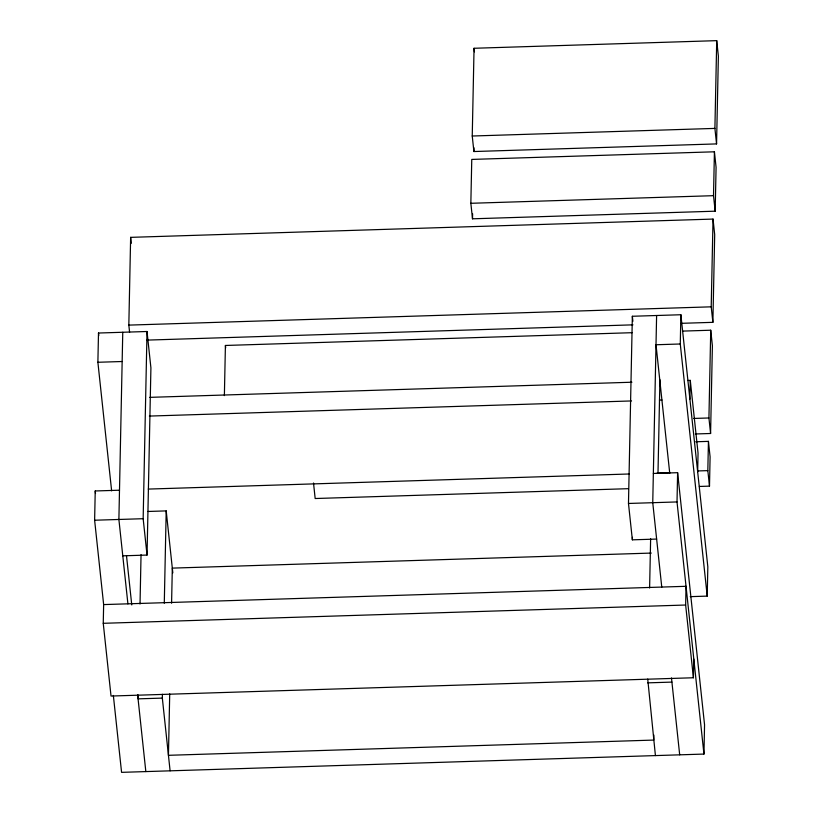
<?xml version="1.0" encoding="UTF-8"?>
<svg xmlns="http://www.w3.org/2000/svg" width="813" height="813" viewBox="0 0 813 813"><rect width="100%" height="100%" fill="white"/><g stroke="black" fill="none" stroke-linecap="round" stroke-linejoin="round"><path stroke-width="1.22" d="M103.658 604.689L94.623 520.229L95.233 490.971L119.501 490.209M111.635 490.859L97.885 362.273L98.495 333.025L147.021 331.501L150.913 367.862L147.041 555.066L122.783 555.828M103.251 623.307L103.647 604.587L686.03 586.305L685.644 605.024L693.418 677.757L111.025 696.04L103.251 623.307L685.644 605.024M122.763 332.263L118.891 519.466L127.915 603.927M129.592 332.273L128.83 325.109L130.639 237.355L713.031 219.073L714.688 234.591L712.879 322.334L681.152 323.33M138.139 695.064L138.068 698.855L162.326 698.103L170.1 770.826M140.029 603.998L141.045 554.669M147.041 555.066L143.159 518.704L147.021 331.501M162.326 698.103L162.407 694.302M164.287 603.236L166.198 510.899L147.996 511.468M169.714 693.885L168.443 755.307L653.764 740.074L653.865 735.064M171.584 603.216L172.315 568.114L651.294 553.074M224.378 395.606L225.414 345.464L632.168 332.69M470.849 203.291L471.764 159.419L714.424 151.797L716.08 167.315L715.176 211.187L472.505 218.809L470.849 203.291L713.509 195.679L715.176 211.187M472.241 136.015L474.05 48.272L716.72 40.65L718.377 56.168L716.558 143.911L473.898 151.533L472.241 136.015L714.901 128.403L716.558 143.911M472.505 218.809L472.617 213.789M473.898 151.533L473.979 147.773M656.63 539.07L632.362 539.832L628.479 503.46L632.351 316.267L680.877 314.743L707.828 566.864L707.219 596.112L690.237 596.651M632.362 539.832L632.423 537.302M655.42 755.592L647.727 679.068M649.607 587.992L650.634 538.663M656.609 315.505L652.748 502.698L661.772 587.169M657.991 473.298L659.922 379.691M113.353 695.45L121.574 772.35L703.956 754.068L677.016 501.936L677.615 472.688L653.347 473.451M707.219 596.112L680.278 343.99L680.877 314.743M689.891 399.112L690.278 380.382L687.747 380.464M693.418 677.757L693.804 659.038M697.666 471.835L698.052 453.115L690.278 380.382M699.353 486.459L709.495 486.133L707.828 470.625L708.438 441.368L695.755 441.774M695.369 433.969L710.582 433.492L708.926 417.973L710.735 330.22L682.859 331.094M712.879 322.334L711.212 306.826L713.031 219.073M713.509 195.679L714.424 151.797M714.901 128.403L716.72 40.65M703.956 754.068L704.556 724.82L677.615 472.688M709.495 486.133L710.095 456.886L708.438 441.368M710.582 433.492L712.391 345.738L710.735 330.22M128.83 325.109L711.212 306.826M146.98 340.108L632.941 324.844M97.885 362.273L122.153 361.511M680.278 343.99L656.01 344.753L669.749 473.339M149.765 397.354L631.914 382.222M149.379 416.073L631.528 400.941M659.445 400.067L661.985 399.986M693.713 418.451L708.926 417.973M697.686 470.94L707.828 470.625M148.271 489.08L629.15 473.989M657.067 473.105L669.749 472.709M628.347 488.684L315.17 498.521L313.513 483.003M94.623 520.229L143.159 518.704M628.479 503.46L677.016 501.936M647.656 682.859L671.914 682.097M671.477 677.93L679.688 754.83M632.351 316.267L632.88 321.277M474.05 48.272L474.436 51.849M225.414 345.464L225.668 347.842M166.198 510.899L172.823 572.891M130.639 237.355L131.279 243.321M126.503 555.767L131.757 604.933M137.621 694.688L145.832 771.588M98.495 333.025L98.759 335.545M95.233 490.971L95.497 493.501"/></g></svg>
